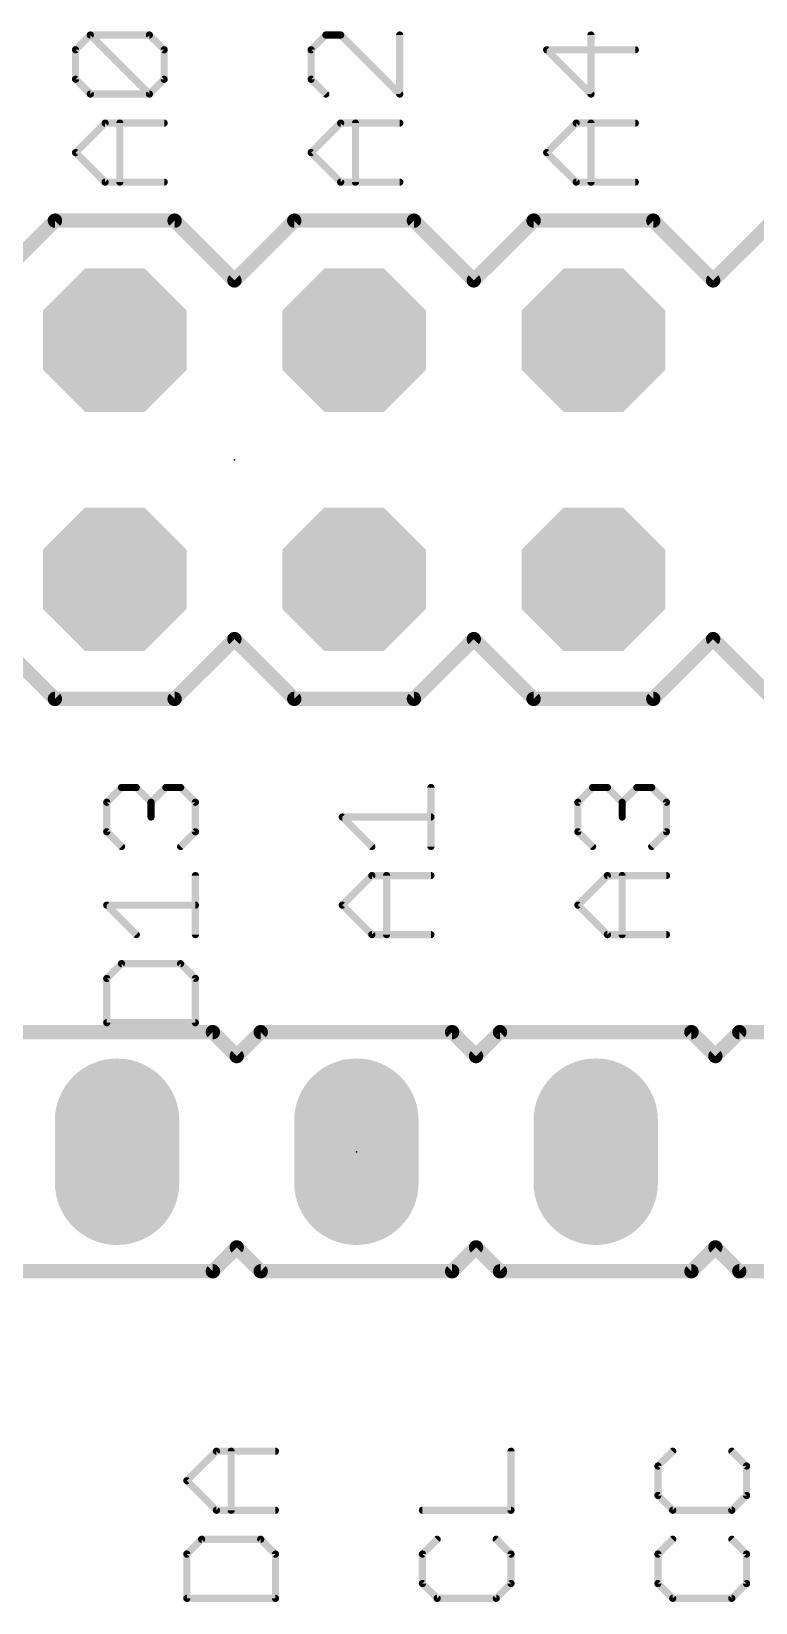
# Model space of a CAD drawing. Extents: x -10 to 70, y -21 to 116.
# Drawn here: x 19.4 to 27.08, y 61.51 to 78.2 of the extents above; entities that cross this region are included whole.
import ezdxf

# ---------------------------------------------------------------- set-up
doc = ezdxf.new("R2010")
doc.units = 0
for name, color, linetype in [('17', 82, 'CONTINUOUS'), ('21', 253, 'CONTINUOUS'), ('23', 7, 'CONTINUOUS')]:
    doc.layers.add(name, color=color, linetype=linetype)

# ---------------------------------------------------------------- blocks, each defined once
blk = doc.blocks.new('OCTAGONP')
at = {"const_width": 0.5}
blk.add_lwpolyline([(-0.25, -0.1036), (-0.25, 0.1036), (-0.1036, 0.25), (0.1036, 0.25), (0.25, 0.1036), (0.25, -0.1036), (0.1036, -0.25), (-0.1036, -0.25), (-0.25, -0.1036), (-0.25, 0.1036)], dxfattribs=at)
blk = doc.blocks.new('LONGP50')
at = {"const_width": 1}
blk.add_lwpolyline([(-0.25, 0), (0.25, 0)], dxfattribs=at)
at = {"const_width": 0.5}
for points in [[(-0.25, 0.25, 1), (-0.25, -0.25)], [(0.25, -0.25, 1), (0.25, 0.25)]]:
    blk.add_lwpolyline(points, format="xyb", dxfattribs=at)

msp = doc.modelspace()

# ---------------------------------------------------------------- linework, layer by layer
at = {"layer": '21'}
for points, const_width in [([(19.8638, 78.0049), (20.0206, 78.1617)], 0.0762), ([(20.0206, 78.1617), (20.6476, 78.1617)], 0.0762), ([(20.6476, 77.5346), (20.0206, 78.1617)], 0.0762), ([(20.6476, 78.1617), (20.8044, 78.0049)], 0.0762), ([(22.5206, 78.1617), (22.3638, 78.0049)], 0.0762), ([(22.6773, 78.1617), (22.5206, 78.1617)], 0.0762), ([(23.3044, 77.5346), (22.6773, 78.1617)], 0.0762), ([(23.3044, 78.1617), (23.3044, 77.5346)], 0.0762), ([(25.3341, 77.5346), (25.3341, 78.1617)], 0.0762), ([(19.8638, 77.6914), (19.8638, 78.0049)], 0.0762), ([(20.8044, 78.0049), (20.8044, 77.6914)], 0.0762), ([(22.3638, 78.0049), (22.3638, 77.6914)], 0.0762), ([(25.8044, 78.0049), (24.8638, 78.0049)], 0.0762), ([(24.8638, 78.0049), (25.3341, 77.5346)], 0.0762), ([(20.0206, 77.5346), (19.8638, 77.6914)], 0.0762), ([(20.8044, 77.6914), (20.6476, 77.5346)], 0.0762), ([(22.3638, 77.6914), (22.5206, 77.5346)], 0.0762), ([(20.6476, 77.5346), (20.0206, 77.5346)], 0.0762), ([(19.8638, 76.9126), (20.1773, 77.2262)], 0.0762), ([(20.1773, 77.2262), (20.8044, 77.2262)], 0.0762), ([(20.3341, 76.5991), (20.3341, 77.2262)], 0.0762), ([(22.3638, 76.9126), (22.6773, 77.2262)], 0.0762), ([(22.6773, 77.2262), (23.3044, 77.2262)], 0.0762), ([(22.8341, 76.5991), (22.8341, 77.2262)], 0.0762), ([(24.8638, 76.9126), (25.1773, 77.2262)], 0.0762), ([(25.1773, 77.2262), (25.8044, 77.2262)], 0.0762), ([(25.3341, 76.5991), (25.3341, 77.2262)], 0.0762), ([(20.1773, 76.5991), (19.8638, 76.9126)], 0.0762), ([(22.6773, 76.5991), (22.3638, 76.9126)], 0.0762), ([(25.1773, 76.5991), (24.8638, 76.9126)], 0.0762), ([(20.8044, 76.5991), (20.1773, 76.5991)], 0.0762), ([(23.3044, 76.5991), (22.6773, 76.5991)], 0.0762), ([(25.8044, 76.5991), (25.1773, 76.5991)], 0.0762), ([(19.01, 75.555), (19.645, 76.19)], 0.1524), ([(19.645, 76.19), (20.915, 76.19)], 0.1524), ([(20.915, 76.19), (21.55, 75.555)], 0.1524), ([(21.55, 75.555), (22.185, 76.19)], 0.1524), ([(22.185, 76.19), (23.455, 76.19)], 0.1524), ([(24.09, 75.555), (23.455, 76.19)], 0.1524), ([(24.09, 75.555), (24.725, 76.19)], 0.1524), ([(24.725, 76.19), (25.995, 76.19)], 0.1524), ([(25.995, 76.19), (26.63, 75.555)], 0.1524), ([(26.63, 75.555), (27.265, 76.19)], 0.1524), ([(19.645, 71.11), (19.01, 71.745)], 0.1524), ([(21.55, 71.745), (20.915, 71.11)], 0.1524), ([(22.185, 71.11), (21.55, 71.745)], 0.1524), ([(23.455, 71.11), (24.09, 71.745)], 0.1524), ([(24.725, 71.11), (24.09, 71.745)], 0.1524), ([(26.63, 71.745), (25.995, 71.11)], 0.1524), ([(27.265, 71.11), (26.63, 71.745)], 0.1524), ([(20.915, 71.11), (19.645, 71.11)], 0.1524), ([(23.455, 71.11), (22.185, 71.11)], 0.1524), ([(25.995, 71.11), (24.725, 71.11)], 0.1524), ([(20.1948, 70.0119), (20.3516, 70.1686)], 0.0762), ([(20.3516, 70.1686), (20.5083, 70.1686)], 0.0762), ([(20.5083, 70.1686), (20.6651, 70.0119)], 0.0762), ([(20.6651, 70.0119), (20.8219, 70.1686)], 0.0762), ([(20.8219, 70.1686), (20.9786, 70.1686)], 0.0762), ([(20.9786, 70.1686), (21.1354, 70.0119)], 0.0762), ([(23.6354, 69.5416), (23.6354, 70.1686)], 0.0762), ([(25.1948, 70.0119), (25.3516, 70.1686)], 0.0762), ([(25.3516, 70.1686), (25.5083, 70.1686)], 0.0762), ([(25.5083, 70.1686), (25.6651, 70.0119)], 0.0762), ([(25.6651, 70.0119), (25.8219, 70.1686)], 0.0762), ([(25.8219, 70.1686), (25.9786, 70.1686)], 0.0762), ([(25.9786, 70.1686), (26.1354, 70.0119)], 0.0762), ([(20.1948, 69.6983), (20.1948, 70.0119)], 0.0762), ([(20.6651, 70.0119), (20.6651, 69.8551)], 0.0762), ([(21.1354, 70.0119), (21.1354, 69.6983)], 0.0762), ([(25.1948, 69.6983), (25.1948, 70.0119)], 0.0762), ([(25.6651, 70.0119), (25.6651, 69.8551)], 0.0762), ([(26.1354, 70.0119), (26.1354, 69.6983)], 0.0762), ([(23.0083, 69.5416), (22.6948, 69.8551)], 0.0762), ([(22.6948, 69.8551), (23.6354, 69.8551)], 0.0762), ([(20.3516, 69.5416), (20.1948, 69.6983)], 0.0762), ([(21.1354, 69.6983), (20.9786, 69.5416)], 0.0762), ([(25.3516, 69.5416), (25.1948, 69.6983)], 0.0762), ([(26.1354, 69.6983), (25.9786, 69.5416)], 0.0762), ([(21.1354, 68.6061), (21.1354, 69.2331)], 0.0762), ([(22.6948, 68.9196), (23.0083, 69.2331)], 0.0762), ([(23.0083, 69.2331), (23.6354, 69.2331)], 0.0762), ([(23.1651, 68.6061), (23.1651, 69.2331)], 0.0762), ([(25.1948, 68.9196), (25.5083, 69.2331)], 0.0762), ([(25.5083, 69.2331), (26.1354, 69.2331)], 0.0762), ([(25.6651, 68.6061), (25.6651, 69.2331)], 0.0762), ([(20.5083, 68.6061), (20.1948, 68.9196)], 0.0762), ([(20.1948, 68.9196), (21.1354, 68.9196)], 0.0762), ([(23.0083, 68.6061), (22.6948, 68.9196)], 0.0762), ([(25.5083, 68.6061), (25.1948, 68.9196)], 0.0762), ([(23.6354, 68.6061), (23.0083, 68.6061)], 0.0762), ([(26.1354, 68.6061), (25.5083, 68.6061)], 0.0762), ([(20.3516, 68.2976), (20.1948, 68.1408)], 0.0762), ([(20.9786, 68.2976), (20.3516, 68.2976)], 0.0762), ([(21.1354, 68.1408), (20.9786, 68.2976)], 0.0762), ([(20.1948, 68.1408), (20.1948, 67.6705)], 0.0762), ([(21.1354, 67.6705), (21.1354, 68.1408)], 0.0762), ([(21.3205, 67.57), (19.2885, 67.57)], 0.1524), ([(20.1948, 67.6705), (21.1354, 67.6705)], 0.0762), ([(21.5745, 67.316), (21.3205, 67.57)], 0.1524), ([(21.8285, 67.57), (21.5745, 67.316)], 0.1524), ([(23.8605, 67.57), (21.8285, 67.57)], 0.1524), ([(24.1145, 67.316), (23.8605, 67.57)], 0.1524), ([(24.3685, 67.57), (24.1145, 67.316)], 0.1524), ([(26.4005, 67.57), (24.3685, 67.57)], 0.1524), ([(26.6545, 67.316), (26.4005, 67.57)], 0.1524), ([(26.9085, 67.57), (26.6545, 67.316)], 0.1524), ([(28.9405, 67.57), (26.9085, 67.57)], 0.1524), ([(21.3205, 65.03), (21.5745, 65.284)], 0.1524), ([(21.5745, 65.284), (21.8285, 65.03)], 0.1524), ([(23.8605, 65.03), (24.1145, 65.284)], 0.1524), ([(24.1145, 65.284), (24.3685, 65.03)], 0.1524), ([(26.4005, 65.03), (26.6545, 65.284)], 0.1524), ([(26.6545, 65.284), (26.9085, 65.03)], 0.1524), ([(19.2885, 65.03), (21.3205, 65.03)], 0.1524), ([(21.8285, 65.03), (23.8605, 65.03)], 0.1524), ([(24.3685, 65.03), (26.4005, 65.03)], 0.1524), ([(26.9085, 65.03), (28.9405, 65.03)], 0.1524), ([(21.0448, 62.8051), (21.3583, 63.1187)], 0.0762), ([(21.3583, 63.1187), (21.9854, 63.1187)], 0.0762), ([(21.5151, 62.4916), (21.5151, 63.1187)], 0.0762), ([(24.4854, 62.4916), (24.4854, 63.1187)], 0.0762), ([(26.2016, 63.1187), (26.0448, 62.9619)], 0.0762), ([(26.9854, 62.9619), (26.8286, 63.1187)], 0.0762), ([(26.0448, 62.9619), (26.0448, 62.6483)], 0.0762), ([(26.9854, 62.6483), (26.9854, 62.9619)], 0.0762), ([(21.3583, 62.4916), (21.0448, 62.8051)], 0.0762), ([(26.0448, 62.6483), (26.2016, 62.4916)], 0.0762), ([(26.8286, 62.4916), (26.9854, 62.6483)], 0.0762), ([(21.9854, 62.4916), (21.3583, 62.4916)], 0.0762), ([(23.5448, 62.4916), (24.4854, 62.4916)], 0.0762), ([(26.2016, 62.4916), (26.8286, 62.4916)], 0.0762), ([(21.2016, 62.1831), (21.0448, 62.0264)], 0.0762), ([(21.8286, 62.1831), (21.2016, 62.1831)], 0.0762), ([(21.9854, 62.0264), (21.8286, 62.1831)], 0.0762), ([(23.7016, 62.1831), (23.5448, 62.0264)], 0.0762), ([(24.4854, 62.0264), (24.3286, 62.1831)], 0.0762), ([(26.2016, 62.1831), (26.0448, 62.0264)], 0.0762), ([(26.9854, 62.0264), (26.8286, 62.1831)], 0.0762), ([(21.0448, 62.0264), (21.0448, 61.5561)], 0.0762), ([(21.9854, 61.5561), (21.9854, 62.0264)], 0.0762), ([(23.5448, 62.0264), (23.5448, 61.7128)], 0.0762), ([(24.4854, 61.7128), (24.4854, 62.0264)], 0.0762), ([(26.0448, 62.0264), (26.0448, 61.7128)], 0.0762), ([(26.9854, 61.7128), (26.9854, 62.0264)], 0.0762), ([(23.5448, 61.7128), (23.7016, 61.5561)], 0.0762), ([(24.3286, 61.5561), (24.4854, 61.7128)], 0.0762), ([(26.0448, 61.7128), (26.2016, 61.5561)], 0.0762), ([(26.8286, 61.5561), (26.9854, 61.7128)], 0.0762), ([(21.0448, 61.5561), (21.9854, 61.5561)], 0.0762), ([(23.7016, 61.5561), (24.3286, 61.5561)], 0.0762), ([(26.2016, 61.5561), (26.8286, 61.5561)], 0.0762)]:
    msp.add_lwpolyline(points, dxfattribs=dict(at, const_width=const_width))
for points, const_width in [([(20.034, 78.1752, 1), (20.0071, 78.1482)], 0.0381), ([(20.0206, 78.1807, 1), (20.0206, 78.1426)], 0.0381), ([(20.034, 78.1482, 1), (20.0071, 78.1752)], 0.0381), ([(20.6611, 78.1752, 1), (20.6342, 78.1482)], 0.0381), ([(20.6476, 78.1426, 1), (20.6476, 78.1807)], 0.0381), ([(22.5206, 78.1807, 1), (22.5206, 78.1426)], 0.0381), ([(22.534, 78.1482, 1), (22.5071, 78.1752)], 0.0381), ([(22.6908, 78.1752, 1), (22.6639, 78.1482)], 0.0381), ([(22.6773, 78.1426, 1), (22.6773, 78.1807)], 0.0381), ([(23.3235, 78.1617, 1), (23.2854, 78.1617)], 0.0381), ([(25.3532, 78.1617, 1), (25.3151, 78.1617)], 0.0381), ([(19.8828, 78.0049, 1), (19.8447, 78.0049)], 0.0381), ([(19.8503, 78.0184, 1), (19.8773, 77.9914)], 0.0381), ([(20.8235, 78.0049, 1), (20.7854, 78.0049)], 0.0381), ([(20.7909, 77.9914, 1), (20.8179, 78.0184)], 0.0381), ([(22.3828, 78.0049, 1), (22.3447, 78.0049)], 0.0381), ([(22.3503, 78.0184, 1), (22.3773, 77.9914)], 0.0381), ([(24.8638, 78.024, 1), (24.8638, 77.9859)], 0.0381), ([(24.8773, 78.0184, 1), (24.8503, 77.9914)], 0.0381), ([(25.8044, 77.9859, 1), (25.8044, 78.024)], 0.0381), ([(19.8447, 77.6914, 1), (19.8828, 77.6914)], 0.0381), ([(19.8773, 77.7049, 1), (19.8503, 77.6779)], 0.0381), ([(20.7854, 77.6914, 1), (20.8235, 77.6914)], 0.0381), ([(20.8179, 77.6779, 1), (20.7909, 77.7049)], 0.0381), ([(22.3447, 77.6914, 1), (22.3828, 77.6914)], 0.0381), ([(22.3773, 77.7049, 1), (22.3503, 77.6779)], 0.0381), ([(20.0206, 77.5537, 1), (20.0206, 77.5156)], 0.0381), ([(20.0071, 77.5211, 1), (20.034, 77.5481)], 0.0381), ([(20.6342, 77.5481, 1), (20.6611, 77.5211)], 0.0381), ([(20.6342, 77.5211, 1), (20.6611, 77.5481)], 0.0381), ([(20.6476, 77.5156, 1), (20.6476, 77.5537)], 0.0381), ([(22.5071, 77.5211, 1), (22.534, 77.5481)], 0.0381), ([(23.2854, 77.5346, 1), (23.3235, 77.5346)], 0.0381), ([(23.2909, 77.5211, 1), (23.3179, 77.5481)], 0.0381), ([(25.3151, 77.5346, 1), (25.3532, 77.5346)], 0.0381), ([(25.3206, 77.5211, 1), (25.3476, 77.5481)], 0.0381), ([(20.1773, 77.2452, 1), (20.1773, 77.2071)], 0.0381), ([(20.1908, 77.2127, 1), (20.1639, 77.2396)], 0.0381), ([(20.3531, 77.2262, 1), (20.315, 77.2262)], 0.0381), ([(20.8044, 77.2071, 1), (20.8044, 77.2452)], 0.0381), ([(22.6773, 77.2452, 1), (22.6773, 77.2071)], 0.0381), ([(22.6908, 77.2127, 1), (22.6639, 77.2396)], 0.0381), ([(22.8531, 77.2262, 1), (22.815, 77.2262)], 0.0381), ([(23.3044, 77.2071, 1), (23.3044, 77.2452)], 0.0381), ([(25.1773, 77.2452, 1), (25.1773, 77.2071)], 0.0381), ([(25.1908, 77.2127, 1), (25.1639, 77.2396)], 0.0381), ([(25.3532, 77.2262, 1), (25.3151, 77.2262)], 0.0381), ([(25.8044, 77.2071, 1), (25.8044, 77.2452)], 0.0381), ([(19.8773, 76.9261, 1), (19.8503, 76.8992)], 0.0381), ([(19.8503, 76.9261, 1), (19.8773, 76.8992)], 0.0381), ([(22.3773, 76.9261, 1), (22.3503, 76.8992)], 0.0381), ([(22.3503, 76.9261, 1), (22.3773, 76.8992)], 0.0381), ([(24.8773, 76.9261, 1), (24.8503, 76.8992)], 0.0381), ([(24.8503, 76.9261, 1), (24.8773, 76.8992)], 0.0381), ([(20.1773, 76.6181, 1), (20.1773, 76.5801)], 0.0381), ([(20.1639, 76.5856, 1), (20.1908, 76.6126)], 0.0381), ([(20.315, 76.5991, 1), (20.3531, 76.5991)], 0.0381), ([(20.8044, 76.5801, 1), (20.8044, 76.6181)], 0.0381), ([(22.6773, 76.6181, 1), (22.6773, 76.5801)], 0.0381), ([(22.6639, 76.5856, 1), (22.6908, 76.6126)], 0.0381), ([(22.815, 76.5991, 1), (22.8531, 76.5991)], 0.0381), ([(23.3044, 76.5801, 1), (23.3044, 76.6181)], 0.0381), ([(25.1773, 76.6181, 1), (25.1773, 76.5801)], 0.0381), ([(25.1639, 76.5856, 1), (25.1908, 76.6126)], 0.0381), ([(25.3151, 76.5991, 1), (25.3532, 76.5991)], 0.0381), ([(25.8044, 76.5801, 1), (25.8044, 76.6181)], 0.0381), ([(19.645, 76.2281, 1), (19.645, 76.1519)], 0.0762), ([(19.6719, 76.1631, 1), (19.6181, 76.2169)], 0.0762), ([(20.9419, 76.2169, 1), (20.8881, 76.1631)], 0.0762), ([(20.915, 76.1519, 1), (20.915, 76.2281)], 0.0762), ([(22.185, 76.2281, 1), (22.185, 76.1519)], 0.0762), ([(22.2119, 76.1631, 1), (22.1581, 76.2169)], 0.0762), ([(23.4819, 76.2169, 1), (23.4281, 76.1631)], 0.0762), ([(23.455, 76.1519, 1), (23.455, 76.2281)], 0.0762), ([(24.725, 76.2281, 1), (24.725, 76.1519)], 0.0762), ([(24.7519, 76.1631, 1), (24.6981, 76.2169)], 0.0762), ([(26.0219, 76.2169, 1), (25.9681, 76.1631)], 0.0762), ([(25.995, 76.1519, 1), (25.995, 76.2281)], 0.0762), ([(21.5231, 75.5819, 1), (21.5769, 75.5281)], 0.0762), ([(21.5231, 75.5281, 1), (21.5769, 75.5819)], 0.0762), ([(24.0631, 75.5819, 1), (24.1169, 75.5281)], 0.0762), ([(24.0631, 75.5281, 1), (24.1169, 75.5819)], 0.0762), ([(26.6031, 75.5819, 1), (26.6569, 75.5281)], 0.0762), ([(26.6031, 75.5281, 1), (26.6569, 75.5819)], 0.0762), ([(21.5769, 71.7719, 1), (21.5231, 71.7181)], 0.0762), ([(21.5769, 71.7181, 1), (21.5231, 71.7719)], 0.0762), ([(24.1169, 71.7719, 1), (24.0631, 71.7181)], 0.0762), ([(24.1169, 71.7181, 1), (24.0631, 71.7719)], 0.0762), ([(26.6569, 71.7719, 1), (26.6031, 71.7181)], 0.0762), ([(26.6569, 71.7181, 1), (26.6031, 71.7719)], 0.0762), ([(19.645, 71.1481, 1), (19.645, 71.0719)], 0.0762), ([(19.6181, 71.0831, 1), (19.6719, 71.1369)], 0.0762), ([(20.8881, 71.1369, 1), (20.9419, 71.0831)], 0.0762), ([(20.915, 71.0719, 1), (20.915, 71.1481)], 0.0762), ([(22.185, 71.1481, 1), (22.185, 71.0719)], 0.0762), ([(22.1581, 71.0831, 1), (22.2119, 71.1369)], 0.0762), ([(23.4281, 71.1369, 1), (23.4819, 71.0831)], 0.0762), ([(23.455, 71.0719, 1), (23.455, 71.1481)], 0.0762), ([(24.725, 71.1481, 1), (24.725, 71.0719)], 0.0762), ([(24.6981, 71.0831, 1), (24.7519, 71.1369)], 0.0762), ([(25.9681, 71.1369, 1), (26.0219, 71.0831)], 0.0762), ([(25.995, 71.0719, 1), (25.995, 71.1481)], 0.0762), ([(20.3516, 70.1877, 1), (20.3516, 70.1496)], 0.0381), ([(20.365, 70.1552, 1), (20.3381, 70.1821)], 0.0381), ([(20.5218, 70.1821, 1), (20.4949, 70.1552)], 0.0381), ([(20.5083, 70.1496, 1), (20.5083, 70.1877)], 0.0381), ([(20.8219, 70.1877, 1), (20.8219, 70.1496)], 0.0381), ([(20.8353, 70.1552, 1), (20.8084, 70.1821)], 0.0381), ([(20.9921, 70.1821, 1), (20.9652, 70.1552)], 0.0381), ([(20.9786, 70.1496, 1), (20.9786, 70.1877)], 0.0381), ([(23.6545, 70.1686, 1), (23.6164, 70.1686)], 0.0381), ([(25.3516, 70.1877, 1), (25.3516, 70.1496)], 0.0381), ([(25.365, 70.1552, 1), (25.3381, 70.1821)], 0.0381), ([(25.5218, 70.1821, 1), (25.4949, 70.1552)], 0.0381), ([(25.5083, 70.1496, 1), (25.5083, 70.1877)], 0.0381), ([(25.8219, 70.1877, 1), (25.8219, 70.1496)], 0.0381), ([(25.8353, 70.1552, 1), (25.8084, 70.1821)], 0.0381), ([(25.9921, 70.1821, 1), (25.9652, 70.1552)], 0.0381), ([(25.9786, 70.1496, 1), (25.9786, 70.1877)], 0.0381), ([(20.2138, 70.0119, 1), (20.1757, 70.0119)], 0.0381), ([(20.1813, 70.0254, 1), (20.2083, 69.9984)], 0.0381), ([(20.6516, 70.0254, 1), (20.6786, 69.9984)], 0.0381), ([(20.6842, 70.0119, 1), (20.6461, 70.0119)], 0.0381), ([(20.6516, 69.9984, 1), (20.6786, 70.0254)], 0.0381), ([(21.1545, 70.0119, 1), (21.1164, 70.0119)], 0.0381), ([(21.1219, 69.9984, 1), (21.1489, 70.0254)], 0.0381), ([(25.2138, 70.0119, 1), (25.1757, 70.0119)], 0.0381), ([(25.1813, 70.0254, 1), (25.2083, 69.9984)], 0.0381), ([(25.6516, 70.0254, 1), (25.6786, 69.9984)], 0.0381), ([(25.6842, 70.0119, 1), (25.6461, 70.0119)], 0.0381), ([(25.6516, 69.9984, 1), (25.6786, 70.0254)], 0.0381), ([(26.1545, 70.0119, 1), (26.1164, 70.0119)], 0.0381), ([(26.1219, 69.9984, 1), (26.1489, 70.0254)], 0.0381), ([(20.6461, 69.8551, 1), (20.6842, 69.8551)], 0.0381), ([(22.7083, 69.8686, 1), (22.6813, 69.8416)], 0.0381), ([(22.6948, 69.8742, 1), (22.6948, 69.8361)], 0.0381), ([(23.6354, 69.8361, 1), (23.6354, 69.8742)], 0.0381), ([(25.6461, 69.8551, 1), (25.6842, 69.8551)], 0.0381), ([(20.1757, 69.6983, 1), (20.2138, 69.6983)], 0.0381), ([(20.2083, 69.7118, 1), (20.1813, 69.6849)], 0.0381), ([(21.1164, 69.6983, 1), (21.1545, 69.6983)], 0.0381), ([(21.1489, 69.6849, 1), (21.1219, 69.7118)], 0.0381), ([(25.1757, 69.6983, 1), (25.2138, 69.6983)], 0.0381), ([(25.2083, 69.7118, 1), (25.1813, 69.6849)], 0.0381), ([(26.1164, 69.6983, 1), (26.1545, 69.6983)], 0.0381), ([(26.1489, 69.6849, 1), (26.1219, 69.7118)], 0.0381), ([(20.3381, 69.5281, 1), (20.365, 69.5551)], 0.0381), ([(20.9652, 69.5551, 1), (20.9921, 69.5281)], 0.0381), ([(22.9949, 69.5281, 1), (23.0218, 69.5551)], 0.0381), ([(23.6164, 69.5416, 1), (23.6545, 69.5416)], 0.0381), ([(25.3381, 69.5281, 1), (25.365, 69.5551)], 0.0381), ([(25.9652, 69.5551, 1), (25.9921, 69.5281)], 0.0381), ([(21.1545, 69.2331, 1), (21.1164, 69.2331)], 0.0381), ([(23.0083, 69.2522, 1), (23.0083, 69.2141)], 0.0381), ([(23.0218, 69.2197, 1), (22.9949, 69.2466)], 0.0381), ([(23.1842, 69.2331, 1), (23.1461, 69.2331)], 0.0381), ([(23.6354, 69.2141, 1), (23.6354, 69.2522)], 0.0381), ([(25.5083, 69.2522, 1), (25.5083, 69.2141)], 0.0381), ([(25.5218, 69.2197, 1), (25.4949, 69.2466)], 0.0381), ([(25.6842, 69.2331, 1), (25.6461, 69.2331)], 0.0381), ([(26.1354, 69.2141, 1), (26.1354, 69.2522)], 0.0381), ([(20.2083, 68.9331, 1), (20.1813, 68.9061)], 0.0381), ([(20.1948, 68.9386, 1), (20.1948, 68.9005)], 0.0381), ([(21.1354, 68.9005, 1), (21.1354, 68.9386)], 0.0381), ([(22.7083, 68.9331, 1), (22.6813, 68.9061)], 0.0381), ([(22.6813, 68.9331, 1), (22.7083, 68.9061)], 0.0381), ([(25.2083, 68.9331, 1), (25.1813, 68.9061)], 0.0381), ([(25.1813, 68.9331, 1), (25.2083, 68.9061)], 0.0381), ([(20.4949, 68.5926, 1), (20.5218, 68.6195)], 0.0381), ([(21.1164, 68.6061, 1), (21.1545, 68.6061)], 0.0381), ([(23.0083, 68.6251, 1), (23.0083, 68.587)], 0.0381), ([(22.9949, 68.5926, 1), (23.0218, 68.6195)], 0.0381), ([(23.1461, 68.6061, 1), (23.1842, 68.6061)], 0.0381), ([(23.6354, 68.587, 1), (23.6354, 68.6251)], 0.0381), ([(25.5083, 68.6251, 1), (25.5083, 68.587)], 0.0381), ([(25.4949, 68.5926, 1), (25.5218, 68.6195)], 0.0381), ([(25.6461, 68.6061, 1), (25.6842, 68.6061)], 0.0381), ([(26.1354, 68.587, 1), (26.1354, 68.6251)], 0.0381), ([(20.3516, 68.3167, 1), (20.3516, 68.2786)], 0.0381), ([(20.365, 68.2841, 1), (20.3381, 68.3111)], 0.0381), ([(20.9921, 68.3111, 1), (20.9652, 68.2841)], 0.0381), ([(20.9786, 68.2786, 1), (20.9786, 68.3167)], 0.0381), ([(20.2138, 68.1408, 1), (20.1757, 68.1408)], 0.0381), ([(20.1813, 68.1543, 1), (20.2083, 68.1274)], 0.0381), ([(21.1545, 68.1408, 1), (21.1164, 68.1408)], 0.0381), ([(21.1219, 68.1274, 1), (21.1489, 68.1543)], 0.0381), ([(20.1757, 67.6705, 1), (20.2138, 67.6705)], 0.0381), ([(20.1948, 67.6896, 1), (20.1948, 67.6515)], 0.0381), ([(21.1164, 67.6705, 1), (21.1545, 67.6705)], 0.0381), ([(21.1354, 67.6515, 1), (21.1354, 67.6896)], 0.0381), ([(21.3474, 67.5969, 1), (21.2936, 67.5431)], 0.0762), ([(21.3205, 67.5319, 1), (21.3205, 67.6081)], 0.0762), ([(21.8285, 67.6081, 1), (21.8285, 67.5319)], 0.0762), ([(21.8554, 67.5431, 1), (21.8016, 67.5969)], 0.0762), ([(23.8874, 67.5969, 1), (23.8336, 67.5431)], 0.0762), ([(23.8605, 67.5319, 1), (23.8605, 67.6081)], 0.0762), ([(24.3685, 67.6081, 1), (24.3685, 67.5319)], 0.0762), ([(24.3954, 67.5431, 1), (24.3416, 67.5969)], 0.0762), ([(26.4274, 67.5969, 1), (26.3736, 67.5431)], 0.0762), ([(26.4005, 67.5319, 1), (26.4005, 67.6081)], 0.0762), ([(26.9085, 67.6081, 1), (26.9085, 67.5319)], 0.0762), ([(26.9354, 67.5431, 1), (26.8816, 67.5969)], 0.0762), ([(21.5476, 67.3429, 1), (21.6014, 67.2891)], 0.0762), ([(21.5476, 67.2891, 1), (21.6014, 67.3429)], 0.0762), ([(24.0876, 67.3429, 1), (24.1414, 67.2891)], 0.0762), ([(24.0876, 67.2891, 1), (24.1414, 67.3429)], 0.0762), ([(26.6276, 67.3429, 1), (26.6814, 67.2891)], 0.0762), ([(26.6276, 67.2891, 1), (26.6814, 67.3429)], 0.0762), ([(21.6014, 65.3109, 1), (21.5476, 65.2571)], 0.0762), ([(21.6014, 65.2571, 1), (21.5476, 65.3109)], 0.0762), ([(24.1414, 65.3109, 1), (24.0876, 65.2571)], 0.0762), ([(24.1414, 65.2571, 1), (24.0876, 65.3109)], 0.0762), ([(26.6814, 65.3109, 1), (26.6276, 65.2571)], 0.0762), ([(26.6814, 65.2571, 1), (26.6276, 65.3109)], 0.0762), ([(21.2936, 65.0569, 1), (21.3474, 65.0031)], 0.0762), ([(21.3205, 64.9919, 1), (21.3205, 65.0681)], 0.0762), ([(21.8285, 65.0681, 1), (21.8285, 64.9919)], 0.0762), ([(21.8016, 65.0031, 1), (21.8554, 65.0569)], 0.0762), ([(23.8336, 65.0569, 1), (23.8874, 65.0031)], 0.0762), ([(23.8605, 64.9919, 1), (23.8605, 65.0681)], 0.0762), ([(24.3685, 65.0681, 1), (24.3685, 64.9919)], 0.0762), ([(24.3416, 65.0031, 1), (24.3954, 65.0569)], 0.0762), ([(26.3736, 65.0569, 1), (26.4274, 65.0031)], 0.0762), ([(26.4005, 64.9919, 1), (26.4005, 65.0681)], 0.0762), ([(26.9085, 65.0681, 1), (26.9085, 64.9919)], 0.0762), ([(26.8816, 65.0031, 1), (26.9354, 65.0569)], 0.0762), ([(13.614, 52.3992, 1), (13.614, 64.4408, 1), (13.614, 52.3992)], 0.127), ([(21.3583, 63.1377, 1), (21.3583, 63.0996)], 0.0381), ([(21.3718, 63.1052, 1), (21.3449, 63.1321)], 0.0381), ([(21.5342, 63.1187, 1), (21.4961, 63.1187)], 0.0381), ([(21.9854, 63.0996, 1), (21.9854, 63.1377)], 0.0381), ([(24.5045, 63.1187, 1), (24.4664, 63.1187)], 0.0381), ([(26.215, 63.1052, 1), (26.1881, 63.1321)], 0.0381), ([(26.8421, 63.1321, 1), (26.8152, 63.1052)], 0.0381), ([(26.0638, 62.9619, 1), (26.0257, 62.9619)], 0.0381), ([(26.0313, 62.9754, 1), (26.0583, 62.9484)], 0.0381), ([(27.0045, 62.9619, 1), (26.9664, 62.9619)], 0.0381), ([(26.9719, 62.9484, 1), (26.9989, 62.9754)], 0.0381), ([(21.0583, 62.8186, 1), (21.0313, 62.7916)], 0.0381), ([(21.0313, 62.8186, 1), (21.0583, 62.7916)], 0.0381), ([(26.0583, 62.6618, 1), (26.0313, 62.6349)], 0.0381), ([(26.0257, 62.6483, 1), (26.0638, 62.6483)], 0.0381), ([(26.9664, 62.6483, 1), (27.0045, 62.6483)], 0.0381), ([(26.9989, 62.6349, 1), (26.9719, 62.6618)], 0.0381), ([(21.3583, 62.5106, 1), (21.3583, 62.4725)], 0.0381), ([(21.3449, 62.4781, 1), (21.3718, 62.5051)], 0.0381), ([(21.4961, 62.4916, 1), (21.5342, 62.4916)], 0.0381), ([(21.9854, 62.4725, 1), (21.9854, 62.5106)], 0.0381), ([(23.5448, 62.5106, 1), (23.5448, 62.4725)], 0.0381), ([(24.4664, 62.4916, 1), (24.5045, 62.4916)], 0.0381), ([(24.4854, 62.4725, 1), (24.4854, 62.5106)], 0.0381), ([(26.2016, 62.5106, 1), (26.2016, 62.4725)], 0.0381), ([(26.1881, 62.4781, 1), (26.215, 62.5051)], 0.0381), ([(26.8152, 62.5051, 1), (26.8421, 62.4781)], 0.0381), ([(26.8286, 62.4725, 1), (26.8286, 62.5106)], 0.0381), ([(21.2016, 62.2022, 1), (21.2016, 62.1641)], 0.0381), ([(21.215, 62.1697, 1), (21.1881, 62.1966)], 0.0381), ([(21.8421, 62.1966, 1), (21.8152, 62.1697)], 0.0381), ([(21.8286, 62.1641, 1), (21.8286, 62.2022)], 0.0381), ([(23.715, 62.1697, 1), (23.6881, 62.1966)], 0.0381), ([(24.3421, 62.1966, 1), (24.3152, 62.1697)], 0.0381), ([(26.215, 62.1697, 1), (26.1881, 62.1966)], 0.0381), ([(26.8421, 62.1966, 1), (26.8152, 62.1697)], 0.0381), ([(21.0638, 62.0264, 1), (21.0257, 62.0264)], 0.0381), ([(21.0313, 62.0398, 1), (21.0583, 62.0129)], 0.0381), ([(22.0045, 62.0264, 1), (21.9664, 62.0264)], 0.0381), ([(21.9719, 62.0129, 1), (21.9989, 62.0398)], 0.0381), ([(23.5638, 62.0264, 1), (23.5257, 62.0264)], 0.0381), ([(23.5313, 62.0398, 1), (23.5583, 62.0129)], 0.0381), ([(24.5045, 62.0264, 1), (24.4664, 62.0264)], 0.0381), ([(24.4719, 62.0129, 1), (24.4989, 62.0398)], 0.0381), ([(26.0638, 62.0264, 1), (26.0257, 62.0264)], 0.0381), ([(26.0313, 62.0398, 1), (26.0583, 62.0129)], 0.0381), ([(27.0045, 62.0264, 1), (26.9664, 62.0264)], 0.0381), ([(26.9719, 62.0129, 1), (26.9989, 62.0398)], 0.0381), ([(23.5583, 61.7263, 1), (23.5313, 61.6994)], 0.0381), ([(24.4989, 61.6994, 1), (24.4719, 61.7263)], 0.0381), ([(26.0583, 61.7263, 1), (26.0313, 61.6994)], 0.0381), ([(26.9989, 61.6994, 1), (26.9719, 61.7263)], 0.0381), ([(21.0448, 61.5751, 1), (21.0448, 61.537)], 0.0381), ([(21.9854, 61.537, 1), (21.9854, 61.5751)], 0.0381), ([(23.5257, 61.7128, 1), (23.5638, 61.7128)], 0.0381), ([(23.7016, 61.5751, 1), (23.7016, 61.537)], 0.0381), ([(23.6881, 61.5426, 1), (23.715, 61.5695)], 0.0381), ([(24.3152, 61.5695, 1), (24.3421, 61.5426)], 0.0381), ([(24.3286, 61.537, 1), (24.3286, 61.5751)], 0.0381), ([(24.4664, 61.7128, 1), (24.5045, 61.7128)], 0.0381), ([(26.0257, 61.7128, 1), (26.0638, 61.7128)], 0.0381), ([(26.2016, 61.5751, 1), (26.2016, 61.537)], 0.0381), ([(26.1881, 61.5426, 1), (26.215, 61.5695)], 0.0381), ([(26.8152, 61.5695, 1), (26.8421, 61.5426)], 0.0381), ([(26.8286, 61.537, 1), (26.8286, 61.5751)], 0.0381), ([(26.9664, 61.7128, 1), (27.0045, 61.7128)], 0.0381), ([(21.0257, 61.5561, 1), (21.0638, 61.5561)], 0.0381), ([(21.9664, 61.5561, 1), (22.0045, 61.5561)], 0.0381)]:
    msp.add_lwpolyline(points, format="xyb", dxfattribs=dict(at, const_width=const_width))
at = {"layer": '23'}
for p in [(21.55, 73.65), (22.8445, 66.3)]:
    msp.add_point(p, dxfattribs=at)

# ---------------------------------------------------------------- block references
at = {"layer": '17'}
for name, p, xscale, yscale, rotation in [('OCTAGONP', (20.28, 74.92), 1.524, 1.524, 180), ('OCTAGONP', (20.28, 74.92), 1.524, 1.524, 180), ('OCTAGONP', (22.82, 74.92), 1.524, 1.524, 180), ('OCTAGONP', (22.82, 74.92), 1.524, 1.524, 180), ('OCTAGONP', (25.36, 74.92), 1.524, 1.524, 180), ('OCTAGONP', (25.36, 74.92), 1.524, 1.524, 180), ('OCTAGONP', (20.28, 72.38), 1.524, 1.524, 180), ('OCTAGONP', (20.28, 72.38), 1.524, 1.524, 180), ('OCTAGONP', (22.82, 72.38), 1.524, 1.524, 180), ('OCTAGONP', (22.82, 72.38), 1.524, 1.524, 180), ('OCTAGONP', (25.36, 72.38), 1.524, 1.524, 180), ('OCTAGONP', (25.36, 72.38), 1.524, 1.524, 180), ('LONGP50', (20.3045, 66.3), 1.3208, 1.3208, 270), ('LONGP50', (20.3045, 66.3), 1.3208, 1.3208, 270), ('LONGP50', (22.8445, 66.3), 1.3208, 1.3208, 270), ('LONGP50', (22.8445, 66.3), 1.3208, 1.3208, 270), ('LONGP50', (25.3845, 66.3), 1.3208, 1.3208, 270), ('LONGP50', (25.3845, 66.3), 1.3208, 1.3208, 270)]:
    msp.add_blockref(name, p, dxfattribs=dict(at, xscale=xscale, yscale=yscale, rotation=rotation))

doc.saveas('drawing.dxf')
